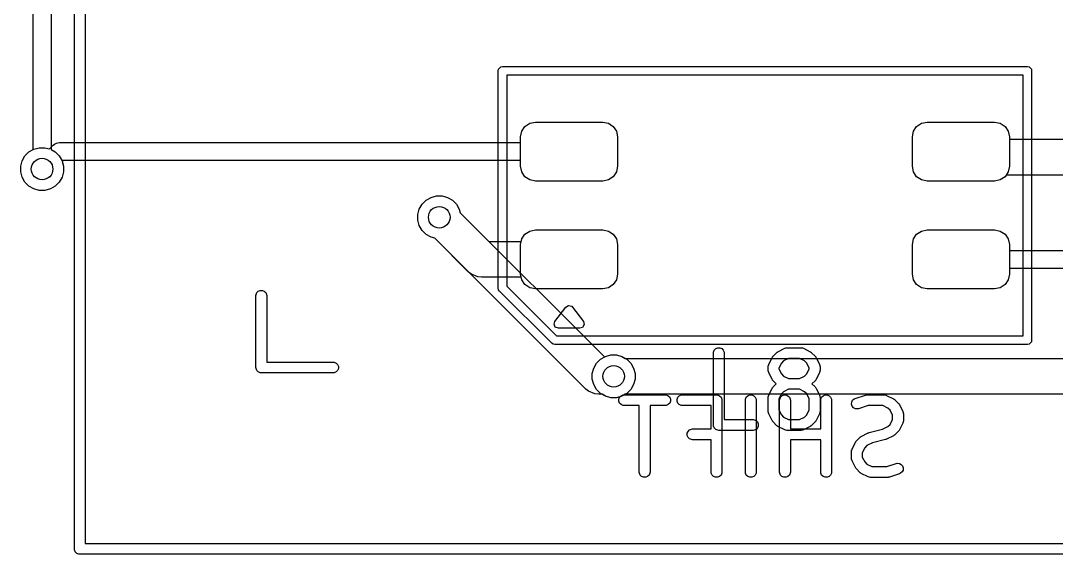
# Model space of a CAD drawing. Header units: millimetres. Extents: x 14 to 286, y -133 to -45.
# Drawn here: x 24.9 to 39.3, y -104.77 to -97.34 of the extents above; entities that cross this region are included whole.
import ezdxf

# ---------------------------------------------------------------- set-up
doc = ezdxf.new("R2010")
doc.units = ezdxf.units.MM
for name, color, linetype, true_color in [('B.Cu', 153, 'CONTINUOUS', 0x4d7fc4), ('B.Silkscreen', 31, 'CONTINUOUS', 0xe8b2a7), ('F.Cu', 13, 'CONTINUOUS', 0xc83434), ('F.Mask', 201, 'CONTINUOUS', 0xd864ff), ('F.Paste', 253, 'CONTINUOUS', 0xb4a09a), ('F.Silkscreen', 41, 'CONTINUOUS', 0xf2eda1), ('User.Drawings', 9, 'CONTINUOUS', 0xc2c2c2)]:
    doc.layers.add(name, color=color, linetype=linetype, true_color=true_color)

msp = doc.modelspace()

# ---------------------------------------------------------------- linework, layer by layer
at = {"layer": 'B.Cu', "linetype": 'CONTINUOUS'}
for p, q in [((25.0677, -99.131822), (25.0677, -90.3527)), ((25.3177, -90.404476), (25.3177, -99.131822)), ((24.915536, -99.288295), (24.954694, -99.220472)), ((24.954694, -99.220472), (25.010072, -99.165094)), ((25.010072, -99.165094), (25.0677, -99.131822)), ((25.3177, -99.131822), (25.375328, -99.165094)), ((25.375328, -99.165094), (25.430706, -99.220472)), ((25.430706, -99.220472), (25.469864, -99.288295)), ((24.895267, -99.363942), (24.915536, -99.288295)), ((24.895267, -99.442258), (24.895267, -99.363942)), ((25.469864, -99.288295), (25.490133, -99.363942)), ((25.490133, -99.363942), (25.490133, -99.442258)), ((24.915536, -99.517905), (24.895267, -99.442258)), ((24.954694, -99.585728), (24.915536, -99.517905)), ((25.469864, -99.517905), (25.430706, -99.585728)), ((25.490133, -99.442258), (25.469864, -99.517905)), ((25.010072, -99.641106), (24.954694, -99.585728)), ((25.077895, -99.680264), (25.010072, -99.641106)), ((25.153542, -99.700533), (25.077895, -99.680264)), ((25.307505, -99.680264), (25.231858, -99.700533)), ((25.375328, -99.641106), (25.307505, -99.680264)), ((25.430706, -99.585728), (25.375328, -99.641106)), ((25.231858, -99.700533), (25.153542, -99.700533)), ((30.480194, -99.891572), (30.535572, -99.836194)), ((30.535572, -99.836194), (30.603395, -99.797036)), ((30.603395, -99.797036), (30.679042, -99.776767)), ((30.679042, -99.776767), (30.757358, -99.776767)), ((30.757358, -99.776767), (30.833005, -99.797036)), ((30.833005, -99.797036), (30.900828, -99.836194)), ((30.900828, -99.836194), (30.956206, -99.891572)), ((30.420767, -100.035042), (30.441036, -99.959395)), ((30.441036, -99.959395), (30.480194, -99.891572)), ((30.956206, -99.891572), (30.995364, -99.959395)), ((30.995364, -99.959395), (31.009424, -100.01187)), ((30.420767, -100.113358), (30.420767, -100.035042)), ((30.441036, -100.189005), (30.420767, -100.113358)), ((31.009424, -100.01187), (33.016224, -102.01867)), ((30.480194, -100.256828), (30.441036, -100.189005)), ((30.535572, -100.312206), (30.480194, -100.256828)), ((30.603395, -100.351364), (30.535572, -100.312206)), ((30.65587, -100.365424), (30.603395, -100.351364)), ((32.755223, -102.464777), (30.65587, -100.365424)), ((33.029795, -102.010836), (33.105442, -101.990567)), ((33.105442, -101.990567), (33.183758, -101.990567)), ((33.183758, -101.990567), (33.259405, -102.010836)), ((33.016224, -102.01867), (33.029795, -102.010836)), ((33.259405, -102.010836), (33.327228, -102.049994)), ((33.327228, -102.049994), (33.382606, -102.105372)), ((33.382606, -102.105372), (33.421764, -102.173195)), ((33.421764, -102.173195), (33.442033, -102.248842)), ((33.442033, -102.248842), (33.442033, -102.327158)), ((33.421764, -102.402805), (33.382606, -102.470628)), ((33.442033, -102.327158), (33.421764, -102.402805)), ((32.793102, -102.495862), (32.755223, -102.464777)), ((32.793107, -102.495867), (32.793102, -102.495862)), ((32.883227, -102.533196), (32.793107, -102.495867)), ((32.932, -102.538), (32.883227, -102.533196)), ((32.982746, -102.538), (32.932, -102.538)), ((33.029795, -102.565164), (32.982746, -102.538)), ((33.105442, -102.585433), (33.029795, -102.565164)), ((33.259405, -102.565164), (33.183758, -102.585433)), ((33.327228, -102.526006), (33.259405, -102.565164)), ((33.382606, -102.470628), (33.327228, -102.526006)), ((33.183758, -102.585433), (33.105442, -102.585433))]:
    msp.add_line(p, q, dxfattribs=at)
at = {"layer": 'B.Cu'}
for centre in [(25.1927, -99.4031), (30.7182, -100.0742), (33.1446, -102.288)]:
    msp.add_circle(centre, 0.15, dxfattribs=at)
at = {"layer": 'B.Silkscreen', "linetype": 'CONTINUOUS'}
for p, q in [((33.21656, -102.605187), (33.227759, -102.578151)), ((33.227759, -102.578151), (33.248451, -102.557459)), ((33.248451, -102.557459), (33.275487, -102.54626)), ((33.275487, -102.54626), (33.290119, -102.544819)), ((33.290119, -102.544819), (33.861547, -102.544819)), ((33.861547, -102.544819), (33.876179, -102.54626)), ((33.876179, -102.54626), (33.903215, -102.557459)), ((33.903215, -102.557459), (33.923907, -102.578151)), ((33.923907, -102.578151), (33.935106, -102.605187)), ((34.026084, -102.605187), (34.037283, -102.578151)), ((34.037283, -102.578151), (34.057975, -102.557459)), ((34.057975, -102.557459), (34.085011, -102.54626)), ((34.085011, -102.54626), (34.099643, -102.544819)), ((34.099643, -102.544819), (34.575833, -102.544819)), ((34.575833, -102.544819), (34.590465, -102.54626)), ((34.590465, -102.54626), (34.617501, -102.557459)), ((34.617501, -102.557459), (34.638193, -102.578151)), ((34.638193, -102.578151), (34.649392, -102.605187)), ((34.978464, -102.605187), (34.989663, -102.578151)), ((34.989663, -102.578151), (35.010355, -102.557459)), ((35.010355, -102.557459), (35.037391, -102.54626)), ((35.037391, -102.54626), (35.066655, -102.54626)), ((35.066655, -102.54626), (35.093691, -102.557459)), ((35.093691, -102.557459), (35.114383, -102.578151)), ((35.114383, -102.578151), (35.125582, -102.605187)), ((35.454655, -102.605187), (35.465854, -102.578151)), ((35.465854, -102.578151), (35.486546, -102.557459)), ((35.486546, -102.557459), (35.513582, -102.54626)), ((35.513582, -102.54626), (35.542846, -102.54626)), ((35.542846, -102.54626), (35.569882, -102.557459)), ((35.569882, -102.557459), (35.590574, -102.578151)), ((35.590574, -102.578151), (35.601773, -102.605187)), ((36.026083, -102.605187), (36.037282, -102.578151)), ((36.037282, -102.578151), (36.057974, -102.557459)), ((36.057974, -102.557459), (36.08501, -102.54626)), ((36.08501, -102.54626), (36.114274, -102.54626)), ((36.114274, -102.54626), (36.14131, -102.557459)), ((36.14131, -102.557459), (36.162002, -102.578151)), ((36.162002, -102.578151), (36.173201, -102.605187)), ((36.504497, -102.596287), (36.647353, -102.548668)), ((36.647353, -102.548668), (36.654608, -102.547018)), ((36.654608, -102.547018), (36.656439, -102.54626)), ((36.656439, -102.54626), (36.659092, -102.545998)), ((36.659092, -102.545998), (36.66169, -102.545408)), ((36.66169, -102.545408), (36.663664, -102.545548)), ((36.663664, -102.545548), (36.671071, -102.544819)), ((36.671071, -102.544819), (36.909166, -102.544819)), ((36.909166, -102.544819), (36.923798, -102.54626)), ((36.923798, -102.54626), (36.926287, -102.547291)), ((36.926287, -102.547291), (36.928975, -102.547482)), ((36.928975, -102.547482), (36.942707, -102.552737)), ((36.942707, -102.552737), (37.037945, -102.600356)), ((33.21656, -102.634451), (33.21656, -102.605187)), ((33.227759, -102.661487), (33.21656, -102.634451)), ((33.248451, -102.682179), (33.227759, -102.661487)), ((33.275487, -102.693378), (33.248451, -102.682179)), ((33.290119, -102.694819), (33.275487, -102.693378)), ((33.500833, -102.694819), (33.290119, -102.694819)), ((33.500833, -103.619819), (33.500833, -102.694819)), ((33.861547, -102.694819), (33.650833, -102.694819)), ((33.650833, -102.694819), (33.650833, -103.619819)), ((33.876179, -102.693378), (33.861547, -102.694819)), ((33.903215, -102.682179), (33.876179, -102.693378)), ((33.923907, -102.661487), (33.903215, -102.682179)), ((33.935106, -102.634451), (33.923907, -102.661487)), ((33.935106, -102.605187), (33.935106, -102.634451)), ((34.026084, -102.634451), (34.026084, -102.605187)), ((34.037283, -102.661487), (34.026084, -102.634451)), ((34.057975, -102.682179), (34.037283, -102.661487)), ((34.085011, -102.693378), (34.057975, -102.682179)), ((34.099643, -102.694819), (34.085011, -102.693378)), ((34.500833, -102.694819), (34.099643, -102.694819)), ((34.500833, -103.021009), (34.500833, -102.694819)), ((34.649392, -102.605187), (34.650833, -102.619819)), ((34.650833, -102.619819), (34.650833, -103.619819)), ((34.977023, -102.619819), (34.978464, -102.605187)), ((34.977023, -103.619819), (34.977023, -102.619819)), ((35.125582, -102.605187), (35.127023, -102.619819)), ((35.127023, -102.619819), (35.127023, -103.619819)), ((35.453214, -102.619819), (35.454655, -102.605187)), ((35.453214, -103.619819), (35.453214, -102.619819)), ((35.601773, -102.605187), (35.603214, -102.619819)), ((35.603214, -102.619819), (35.603214, -103.021009)), ((36.024642, -102.619819), (36.026083, -102.605187)), ((36.024642, -103.021009), (36.024642, -102.619819)), ((36.173201, -102.605187), (36.174642, -102.619819)), ((36.174642, -102.619819), (36.174642, -103.619819)), ((36.453803, -102.676818), (36.455878, -102.647628)), ((36.463057, -102.704581), (36.453803, -102.676818)), ((36.455878, -102.647628), (36.468964, -102.621455)), ((36.482231, -102.726688), (36.463057, -102.704581)), ((36.468964, -102.621455), (36.491071, -102.602281)), ((36.491071, -102.602281), (36.504497, -102.596287)), ((36.683241, -102.694819), (36.551931, -102.738589)), ((36.891461, -102.694819), (36.683241, -102.694819)), ((36.959977, -102.729077), (36.891461, -102.694819)), ((37.037945, -102.600356), (37.044244, -102.60432)), ((37.044244, -102.60432), (37.046072, -102.605078)), ((37.046072, -102.605078), (37.048128, -102.606766)), ((37.048128, -102.606766), (37.050388, -102.608188)), ((37.050388, -102.608188), (37.051687, -102.609686)), ((37.051687, -102.609686), (37.057437, -102.614405)), ((37.057437, -102.614405), (37.105056, -102.662024)), ((37.105056, -102.662024), (37.109774, -102.667773)), ((37.109774, -102.667773), (37.111273, -102.669073)), ((37.111273, -102.669073), (37.112694, -102.671332)), ((37.112694, -102.671332), (37.114383, -102.673389)), ((37.114383, -102.673389), (37.11514, -102.675216)), ((37.11514, -102.675216), (37.119105, -102.681516)), ((37.119105, -102.681516), (37.166724, -102.776754)), ((36.508404, -102.739774), (36.482231, -102.726688)), ((36.537594, -102.741849), (36.508404, -102.739774)), ((36.551931, -102.738589), (36.537594, -102.741849)), ((36.990384, -102.759484), (36.959977, -102.729077)), ((37.024642, -102.828), (36.990384, -102.759484)), ((37.024642, -102.887828), (37.024642, -102.828)), ((37.166724, -102.776754), (37.171979, -102.790485)), ((37.171979, -102.790485), (37.17217, -102.793174)), ((37.17217, -102.793174), (37.173201, -102.795663)), ((37.173201, -102.795663), (37.174642, -102.810295)), ((37.174642, -102.810295), (37.174642, -102.905533)), ((36.88299, -103.025244), (36.959977, -102.986751)), ((36.959977, -102.986751), (36.990384, -102.956344)), ((36.990384, -102.956344), (37.024642, -102.887828)), ((37.166724, -102.939074), (37.119105, -103.034312)), ((37.171979, -102.925343), (37.166724, -102.939074)), ((37.17217, -102.922653), (37.171979, -102.925343)), ((37.173201, -102.920165), (37.17217, -102.922653)), ((37.174642, -102.905533), (37.173201, -102.920165)), ((34.168941, -103.081377), (34.18014, -103.054341)), ((34.168941, -103.110641), (34.168941, -103.081377)), ((34.18014, -103.137677), (34.168941, -103.110641)), ((34.18014, -103.054341), (34.200832, -103.033649)), ((34.200832, -103.158369), (34.18014, -103.137677)), ((34.200832, -103.033649), (34.227868, -103.02245)), ((34.227868, -103.02245), (34.2425, -103.021009)), ((34.2425, -103.021009), (34.500833, -103.021009)), ((35.603214, -103.021009), (36.024642, -103.021009)), ((36.5228, -103.185833), (36.570419, -103.138214)), ((36.570419, -103.138214), (36.576168, -103.133495)), ((36.576168, -103.133495), (36.577468, -103.131997)), ((36.577468, -103.131997), (36.579727, -103.130575)), ((36.579727, -103.130575), (36.581784, -103.128887)), ((36.581784, -103.128887), (36.583611, -103.128129)), ((36.583611, -103.128129), (36.589911, -103.124165)), ((36.589911, -103.124165), (36.685149, -103.076546)), ((36.685149, -103.076546), (36.686218, -103.076136)), ((36.686218, -103.076136), (36.686654, -103.075814)), ((36.686654, -103.075814), (36.69279, -103.073621)), ((36.69279, -103.073621), (36.69888, -103.071291)), ((36.69888, -103.071291), (36.69942, -103.071252)), ((36.69942, -103.071252), (36.7005, -103.070867)), ((36.7005, -103.070867), (36.88299, -103.025244)), ((37.037945, -103.115472), (36.942707, -103.163091)), ((37.044244, -103.111507), (37.037945, -103.115472)), ((37.046072, -103.11075), (37.044244, -103.111507)), ((37.048128, -103.109061), (37.046072, -103.11075)), ((37.050388, -103.10764), (37.048128, -103.109061)), ((37.051687, -103.106141), (37.050388, -103.10764)), ((37.057437, -103.101423), (37.051687, -103.106141)), ((37.105056, -103.053804), (37.057437, -103.101423)), ((37.109774, -103.048054), (37.105056, -103.053804)), ((37.111273, -103.046755), (37.109774, -103.048054)), ((37.112694, -103.044495), (37.111273, -103.046755)), ((37.114383, -103.042439), (37.112694, -103.044495)), ((37.11514, -103.040611), (37.114383, -103.042439)), ((37.119105, -103.034312), (37.11514, -103.040611)), ((34.227868, -103.169568), (34.200832, -103.158369)), ((34.2425, -103.171009), (34.227868, -103.169568)), ((34.500833, -103.171009), (34.2425, -103.171009)), ((34.500833, -103.619819), (34.500833, -103.171009)), ((36.024642, -103.171009), (35.603214, -103.171009)), ((35.603214, -103.171009), (35.603214, -103.619819)), ((36.024642, -103.619819), (36.024642, -103.171009)), ((36.461132, -103.300563), (36.508751, -103.205325)), ((36.508751, -103.205325), (36.512715, -103.199025)), ((36.512715, -103.199025), (36.513473, -103.197198)), ((36.513473, -103.197198), (36.515161, -103.195141)), ((36.515161, -103.195141), (36.516583, -103.192882)), ((36.516583, -103.192882), (36.518081, -103.191582)), ((36.518081, -103.191582), (36.5228, -103.185833)), ((36.637472, -103.283293), (36.603214, -103.351809)), ((36.667879, -103.252886), (36.637472, -103.283293)), ((36.744866, -103.214392), (36.667879, -103.252886)), ((36.927356, -103.16877), (36.744866, -103.214392)), ((36.928435, -103.168384), (36.927356, -103.16877)), ((36.928975, -103.168346), (36.928435, -103.168384)), ((36.935056, -103.166018), (36.928975, -103.168346)), ((36.941202, -103.163823), (36.935056, -103.166018)), ((36.941637, -103.1635), (36.941202, -103.163823)), ((36.942707, -103.163091), (36.941637, -103.1635)), ((36.453214, -103.334104), (36.454655, -103.319472)), ((36.453214, -103.429342), (36.453214, -103.334104)), ((36.454655, -103.443974), (36.453214, -103.429342)), ((36.454655, -103.319472), (36.455686, -103.316982)), ((36.455686, -103.446463), (36.454655, -103.443974)), ((36.455686, -103.316982), (36.455877, -103.314295)), ((36.455877, -103.314295), (36.461132, -103.300563)), ((36.603214, -103.351809), (36.603214, -103.411637)), ((36.603214, -103.411637), (36.637472, -103.480153)), ((36.455877, -103.449151), (36.455686, -103.446463)), ((36.461132, -103.462883), (36.455877, -103.449151)), ((36.508751, -103.558121), (36.461132, -103.462883)), ((36.512714, -103.564417), (36.508751, -103.558121)), ((36.513472, -103.566247), (36.512714, -103.564417)), ((36.515161, -103.568305), (36.513472, -103.566247)), ((36.516583, -103.570564), (36.515161, -103.568305)), ((36.518081, -103.571863), (36.516583, -103.570564)), ((36.522799, -103.577612), (36.518081, -103.571863)), ((36.570418, -103.625232), (36.522799, -103.577612)), ((36.637472, -103.480153), (36.667879, -103.510561)), ((36.667879, -103.510561), (36.736395, -103.544819)), ((36.736395, -103.544819), (36.944615, -103.544819)), ((36.944615, -103.544819), (37.075924, -103.501049)), ((37.075924, -103.501049), (37.090261, -103.497789)), ((37.090261, -103.497789), (37.119451, -103.499864)), ((37.119451, -103.499864), (37.145625, -103.51295)), ((37.145625, -103.51295), (37.164799, -103.535058)), ((37.164799, -103.535058), (37.174053, -103.56282)), ((37.174053, -103.56282), (37.171978, -103.59201)), ((33.502274, -103.634451), (33.500833, -103.619819)), ((33.513473, -103.661487), (33.502274, -103.634451)), ((33.534165, -103.682179), (33.513473, -103.661487)), ((33.561201, -103.693378), (33.534165, -103.682179)), ((33.590465, -103.693378), (33.561201, -103.693378)), ((33.617501, -103.682179), (33.590465, -103.693378)), ((33.638193, -103.661487), (33.617501, -103.682179)), ((33.649392, -103.634451), (33.638193, -103.661487)), ((33.650833, -103.619819), (33.649392, -103.634451)), ((34.502274, -103.634451), (34.500833, -103.619819)), ((34.513473, -103.661487), (34.502274, -103.634451)), ((34.534165, -103.682179), (34.513473, -103.661487)), ((34.561201, -103.693378), (34.534165, -103.682179)), ((34.590465, -103.693378), (34.561201, -103.693378)), ((34.617501, -103.682179), (34.590465, -103.693378)), ((34.638193, -103.661487), (34.617501, -103.682179)), ((34.649392, -103.634451), (34.638193, -103.661487)), ((34.650833, -103.619819), (34.649392, -103.634451)), ((34.978464, -103.634451), (34.977023, -103.619819)), ((34.989663, -103.661487), (34.978464, -103.634451)), ((35.010355, -103.682179), (34.989663, -103.661487)), ((35.037391, -103.693378), (35.010355, -103.682179)), ((35.066655, -103.693378), (35.037391, -103.693378)), ((35.093691, -103.682179), (35.066655, -103.693378)), ((35.114383, -103.661487), (35.093691, -103.682179)), ((35.125582, -103.634451), (35.114383, -103.661487)), ((35.127023, -103.619819), (35.125582, -103.634451)), ((35.454655, -103.634451), (35.453214, -103.619819)), ((35.465854, -103.661487), (35.454655, -103.634451)), ((35.486546, -103.682179), (35.465854, -103.661487)), ((35.513582, -103.693378), (35.486546, -103.682179)), ((35.542846, -103.693378), (35.513582, -103.693378)), ((35.569882, -103.682179), (35.542846, -103.693378)), ((35.590574, -103.661487), (35.569882, -103.682179)), ((35.601773, -103.634451), (35.590574, -103.661487)), ((35.603214, -103.619819), (35.601773, -103.634451)), ((36.026083, -103.634451), (36.024642, -103.619819)), ((36.037282, -103.661487), (36.026083, -103.634451)), ((36.057974, -103.682179), (36.037282, -103.661487)), ((36.08501, -103.693378), (36.057974, -103.682179)), ((36.114274, -103.693378), (36.08501, -103.693378)), ((36.14131, -103.682179), (36.114274, -103.693378)), ((36.162002, -103.661487), (36.14131, -103.682179)), ((36.173201, -103.634451), (36.162002, -103.661487)), ((36.174642, -103.619819), (36.173201, -103.634451)), ((36.576167, -103.62995), (36.570418, -103.625232)), ((36.577468, -103.63145), (36.576167, -103.62995)), ((36.579727, -103.632872), (36.577468, -103.63145)), ((36.581784, -103.63456), (36.579727, -103.632872)), ((36.583611, -103.635317), (36.581784, -103.63456)), ((36.589911, -103.639282), (36.583611, -103.635317)), ((36.685149, -103.686901), (36.589911, -103.639282)), ((36.69888, -103.692156), (36.685149, -103.686901)), ((36.701569, -103.692347), (36.69888, -103.692156)), ((36.704058, -103.693378), (36.701569, -103.692347)), ((36.71869, -103.694819), (36.704058, -103.693378)), ((36.956785, -103.694819), (36.71869, -103.694819)), ((36.96419, -103.694089), (36.956785, -103.694819)), ((36.966165, -103.69423), (36.96419, -103.694089)), ((36.968762, -103.693639), (36.966165, -103.69423)), ((36.971417, -103.693378), (36.968762, -103.693639)), ((36.973248, -103.692619), (36.971417, -103.693378)), ((36.980502, -103.69097), (36.973248, -103.692619)), ((37.123359, -103.643351), (36.980502, -103.69097)), ((37.136784, -103.637357), (37.123359, -103.643351)), ((37.158891, -103.618183), (37.136784, -103.637357)), ((37.171978, -103.59201), (37.158891, -103.618183))]:
    msp.add_line(p, q, dxfattribs=at)
at = {"layer": 'F.Cu', "linetype": 'CONTINUOUS'}
for p, q in [((31.865605, -98.87655), (31.910043, -98.810043)), ((31.910043, -98.810043), (31.97655, -98.765605)), ((31.97655, -98.765605), (32.055, -98.75)), ((32.055, -98.75), (32.995, -98.75)), ((32.995, -98.75), (33.07345, -98.765605)), ((33.07345, -98.765605), (33.139957, -98.810043)), ((33.139957, -98.810043), (33.184395, -98.87655)), ((37.315605, -98.87655), (37.360043, -98.810043)), ((37.360043, -98.810043), (37.42655, -98.765605)), ((37.42655, -98.765605), (37.505, -98.75)), ((37.505, -98.75), (38.445, -98.75)), ((38.445, -98.75), (38.52345, -98.765605)), ((38.52345, -98.765605), (38.589957, -98.810043)), ((38.589957, -98.810043), (38.634395, -98.87655)), ((31.85, -98.955), (31.865605, -98.87655)), ((31.85, -99.035), (31.85, -98.955)), ((33.184395, -98.87655), (33.2, -98.955)), ((33.2, -98.955), (33.2, -99.365)), ((37.3, -98.955), (37.315605, -98.87655)), ((37.3, -99.365), (37.3, -98.955)), ((38.634395, -98.87655), (38.65, -98.955)), ((38.65, -98.955), (38.65, -98.9889)), ((25.077895, -99.125936), (25.153542, -99.105667)), ((25.153542, -99.105667), (25.231858, -99.105667)), ((25.231858, -99.105667), (25.296133, -99.122889)), ((25.296133, -99.122889), (25.347411, -99.071612)), ((25.347411, -99.071612), (25.366353, -99.056067)), ((25.366353, -99.056067), (25.366354, -99.056066)), ((25.366354, -99.056066), (25.392749, -99.045133)), ((25.392749, -99.045133), (25.411413, -99.037402)), ((25.411413, -99.037402), (25.411414, -99.037402)), ((25.411414, -99.037402), (25.4358, -99.035)), ((25.4358, -99.035), (31.85, -99.035)), ((38.65, -98.9889), (39.917146, -98.9889)), ((24.915536, -99.288295), (24.954694, -99.220472)), ((24.954694, -99.220472), (25.010072, -99.165094)), ((25.010072, -99.165094), (25.077895, -99.125936)), ((24.895267, -99.363942), (24.915536, -99.288295)), ((24.895267, -99.442258), (24.895267, -99.363942)), ((25.487577, -99.285), (25.47291, -99.299666)), ((25.47291, -99.299666), (25.490133, -99.363942)), ((31.85, -99.285), (25.487577, -99.285)), ((25.490133, -99.363942), (25.490133, -99.442258)), ((31.85, -99.365), (31.85, -99.285)), ((31.865605, -99.44345), (31.85, -99.365)), ((33.2, -99.365), (33.184395, -99.44345)), ((37.315605, -99.44345), (37.3, -99.365)), ((24.915536, -99.517905), (24.895267, -99.442258)), ((24.954694, -99.585728), (24.915536, -99.517905)), ((25.469864, -99.517905), (25.430706, -99.585728)), ((25.490133, -99.442258), (25.469864, -99.517905)), ((31.910043, -99.509957), (31.865605, -99.44345)), ((31.97655, -99.554395), (31.910043, -99.509957)), ((32.055, -99.57), (31.97655, -99.554395)), ((33.07345, -99.554395), (32.995, -99.57)), ((33.139957, -99.509957), (33.07345, -99.554395)), ((33.184395, -99.44345), (33.139957, -99.509957)), ((37.360043, -99.509957), (37.315605, -99.44345)), ((37.42655, -99.554395), (37.360043, -99.509957)), ((37.505, -99.57), (37.42655, -99.554395)), ((38.52345, -99.554395), (38.445, -99.57)), ((38.589957, -99.509957), (38.52345, -99.554395)), ((38.604027, -99.4889), (38.589957, -99.509957)), ((39.917146, -99.4889), (38.604027, -99.4889)), ((25.010072, -99.641106), (24.954694, -99.585728)), ((25.077895, -99.680264), (25.010072, -99.641106)), ((25.153542, -99.700533), (25.077895, -99.680264)), ((25.307505, -99.680264), (25.231858, -99.700533)), ((25.375328, -99.641106), (25.307505, -99.680264)), ((25.430706, -99.585728), (25.375328, -99.641106)), ((32.995, -99.57), (32.055, -99.57)), ((38.445, -99.57), (37.505, -99.57)), ((25.231858, -99.700533), (25.153542, -99.700533)), ((30.480194, -99.891572), (30.535572, -99.836194)), ((30.535572, -99.836194), (30.603395, -99.797036)), ((30.603395, -99.797036), (30.679042, -99.776767)), ((30.679042, -99.776767), (30.757358, -99.776767)), ((30.757358, -99.776767), (30.833005, -99.797036)), ((30.833005, -99.797036), (30.900828, -99.836194)), ((30.900828, -99.836194), (30.956206, -99.891572)), ((30.420767, -100.035042), (30.441036, -99.959395)), ((30.441036, -99.959395), (30.480194, -99.891572)), ((30.956206, -99.891572), (30.995364, -99.959395)), ((30.995364, -99.959395), (31.009424, -100.01187)), ((30.420767, -100.113358), (30.420767, -100.035042)), ((30.441036, -100.189005), (30.420767, -100.113358)), ((31.009424, -100.01187), (31.407553, -100.41)), ((30.480194, -100.256828), (30.441036, -100.189005)), ((30.535572, -100.312206), (30.480194, -100.256828)), ((31.910043, -100.310043), (31.97655, -100.265605)), ((31.97655, -100.265605), (32.055, -100.25)), ((32.055, -100.25), (32.995, -100.25)), ((32.995, -100.25), (33.07345, -100.265605)), ((33.07345, -100.265605), (33.139957, -100.310043)), ((37.360043, -100.310043), (37.42655, -100.265605)), ((37.42655, -100.265605), (37.505, -100.25)), ((37.505, -100.25), (38.445, -100.25)), ((38.445, -100.25), (38.52345, -100.265605)), ((38.52345, -100.265605), (38.589957, -100.310043)), ((30.603395, -100.351364), (30.535572, -100.312206)), ((30.65587, -100.365424), (30.603395, -100.351364)), ((31.127223, -100.836776), (30.65587, -100.365424)), ((31.407553, -100.41), (31.858951, -100.41)), ((31.858951, -100.41), (31.865605, -100.37655)), ((31.865605, -100.37655), (31.910043, -100.310043)), ((33.139957, -100.310043), (33.184395, -100.37655)), ((33.184395, -100.37655), (33.2, -100.455)), ((37.3, -100.455), (37.315605, -100.37655)), ((37.315605, -100.37655), (37.360043, -100.310043)), ((38.589957, -100.310043), (38.634395, -100.37655)), ((38.634395, -100.37655), (38.65, -100.455)), ((33.2, -100.455), (33.2, -100.865)), ((37.3, -100.865), (37.3, -100.455)), ((38.65, -100.455), (38.65, -100.535)), ((38.65, -100.535), (49.953224, -100.535)), ((31.165102, -100.867862), (31.127223, -100.836776)), ((50.005, -100.785), (38.65, -100.785)), ((38.65, -100.785), (38.65, -100.865)), ((31.165107, -100.867867), (31.165102, -100.867862)), ((31.255227, -100.905196), (31.165107, -100.867867)), ((31.304, -100.91), (31.255227, -100.905196)), ((31.858951, -100.91), (31.304, -100.91)), ((31.865605, -100.94345), (31.858951, -100.91)), ((31.910043, -101.009957), (31.865605, -100.94345)), ((33.184395, -100.94345), (33.139957, -101.009957)), ((33.2, -100.865), (33.184395, -100.94345)), ((37.315605, -100.94345), (37.3, -100.865)), ((37.360043, -101.009957), (37.315605, -100.94345)), ((38.634395, -100.94345), (38.589957, -101.009957)), ((38.65, -100.865), (38.634395, -100.94345)), ((31.97655, -101.054395), (31.910043, -101.009957)), ((32.055, -101.07), (31.97655, -101.054395)), ((32.995, -101.07), (32.055, -101.07)), ((33.07345, -101.054395), (32.995, -101.07)), ((33.139957, -101.009957), (33.07345, -101.054395)), ((37.42655, -101.054395), (37.360043, -101.009957)), ((37.505, -101.07), (37.42655, -101.054395)), ((38.445, -101.07), (37.505, -101.07)), ((38.52345, -101.054395), (38.445, -101.07)), ((38.589957, -101.009957), (38.52345, -101.054395)), ((33.029795, -102.010836), (33.105442, -101.990567)), ((33.105442, -101.990567), (33.183758, -101.990567)), ((33.183758, -101.990567), (33.259405, -102.010836)), ((32.867436, -102.173195), (32.906594, -102.105372)), ((32.906594, -102.105372), (32.961972, -102.049994)), ((32.961972, -102.049994), (33.029795, -102.010836)), ((33.259405, -102.010836), (33.306454, -102.038)), ((33.306454, -102.038), (39.764546, -102.038)), ((32.847167, -102.248842), (32.867436, -102.173195)), ((32.847167, -102.327158), (32.847167, -102.248842)), ((32.867436, -102.402805), (32.847167, -102.327158)), ((32.906594, -102.470628), (32.867436, -102.402805)), ((32.961972, -102.526006), (32.906594, -102.470628)), ((33.029795, -102.565164), (32.961972, -102.526006)), ((33.105442, -102.585433), (33.029795, -102.565164)), ((33.259405, -102.565164), (33.183758, -102.585433)), ((33.306454, -102.538), (33.259405, -102.565164)), ((39.8681, -102.538), (33.306454, -102.538)), ((33.183758, -102.585433), (33.105442, -102.585433))]:
    msp.add_line(p, q, dxfattribs=at)
at = {"layer": 'F.Cu'}
for centre in [(25.1927, -99.4031), (30.7182, -100.0742), (33.1446, -102.288)]:
    msp.add_circle(centre, 0.15, dxfattribs=at)
at = {"layer": 'F.Mask', "linetype": 'CONTINUOUS'}
for p, q in [((31.865605, -98.87655), (31.910043, -98.810043)), ((31.910043, -98.810043), (31.97655, -98.765605)), ((31.97655, -98.765605), (32.055, -98.75)), ((32.055, -98.75), (32.995, -98.75)), ((32.995, -98.75), (33.07345, -98.765605)), ((33.07345, -98.765605), (33.139957, -98.810043)), ((33.139957, -98.810043), (33.184395, -98.87655)), ((37.315605, -98.87655), (37.360043, -98.810043)), ((37.360043, -98.810043), (37.42655, -98.765605)), ((37.42655, -98.765605), (37.505, -98.75)), ((37.505, -98.75), (38.445, -98.75)), ((38.445, -98.75), (38.52345, -98.765605)), ((38.52345, -98.765605), (38.589957, -98.810043)), ((38.589957, -98.810043), (38.634395, -98.87655)), ((31.85, -98.955), (31.865605, -98.87655)), ((31.85, -99.365), (31.85, -98.955)), ((33.184395, -98.87655), (33.2, -98.955)), ((33.2, -98.955), (33.2, -99.365)), ((37.3, -98.955), (37.315605, -98.87655)), ((37.3, -99.365), (37.3, -98.955)), ((38.634395, -98.87655), (38.65, -98.955)), ((38.65, -98.955), (38.65, -99.365)), ((31.865605, -99.44345), (31.85, -99.365)), ((33.2, -99.365), (33.184395, -99.44345)), ((37.315605, -99.44345), (37.3, -99.365)), ((38.65, -99.365), (38.634395, -99.44345)), ((31.910043, -99.509957), (31.865605, -99.44345)), ((31.97655, -99.554395), (31.910043, -99.509957)), ((32.055, -99.57), (31.97655, -99.554395)), ((33.07345, -99.554395), (32.995, -99.57)), ((33.139957, -99.509957), (33.07345, -99.554395)), ((33.184395, -99.44345), (33.139957, -99.509957)), ((37.360043, -99.509957), (37.315605, -99.44345)), ((37.42655, -99.554395), (37.360043, -99.509957)), ((37.505, -99.57), (37.42655, -99.554395)), ((38.52345, -99.554395), (38.445, -99.57)), ((38.589957, -99.509957), (38.52345, -99.554395)), ((38.634395, -99.44345), (38.589957, -99.509957)), ((32.995, -99.57), (32.055, -99.57)), ((38.445, -99.57), (37.505, -99.57)), ((31.910043, -100.310043), (31.97655, -100.265605)), ((31.97655, -100.265605), (32.055, -100.25)), ((32.055, -100.25), (32.995, -100.25)), ((32.995, -100.25), (33.07345, -100.265605)), ((33.07345, -100.265605), (33.139957, -100.310043)), ((37.360043, -100.310043), (37.42655, -100.265605)), ((37.42655, -100.265605), (37.505, -100.25)), ((37.505, -100.25), (38.445, -100.25)), ((38.445, -100.25), (38.52345, -100.265605)), ((38.52345, -100.265605), (38.589957, -100.310043)), ((31.85, -100.455), (31.865605, -100.37655)), ((31.865605, -100.37655), (31.910043, -100.310043)), ((33.139957, -100.310043), (33.184395, -100.37655)), ((33.184395, -100.37655), (33.2, -100.455)), ((37.3, -100.455), (37.315605, -100.37655)), ((37.315605, -100.37655), (37.360043, -100.310043)), ((38.589957, -100.310043), (38.634395, -100.37655)), ((38.634395, -100.37655), (38.65, -100.455)), ((31.85, -100.865), (31.85, -100.455)), ((33.2, -100.455), (33.2, -100.865)), ((37.3, -100.865), (37.3, -100.455)), ((38.65, -100.455), (38.65, -100.865)), ((31.865605, -100.94345), (31.85, -100.865)), ((31.910043, -101.009957), (31.865605, -100.94345)), ((33.184395, -100.94345), (33.139957, -101.009957)), ((33.2, -100.865), (33.184395, -100.94345)), ((37.315605, -100.94345), (37.3, -100.865)), ((37.360043, -101.009957), (37.315605, -100.94345)), ((38.634395, -100.94345), (38.589957, -101.009957)), ((38.65, -100.865), (38.634395, -100.94345)), ((31.97655, -101.054395), (31.910043, -101.009957)), ((32.055, -101.07), (31.97655, -101.054395)), ((32.995, -101.07), (32.055, -101.07)), ((33.07345, -101.054395), (32.995, -101.07)), ((33.139957, -101.009957), (33.07345, -101.054395)), ((37.42655, -101.054395), (37.360043, -101.009957)), ((37.505, -101.07), (37.42655, -101.054395)), ((38.445, -101.07), (37.505, -101.07)), ((38.52345, -101.054395), (38.445, -101.07)), ((38.589957, -101.009957), (38.52345, -101.054395))]:
    msp.add_line(p, q, dxfattribs=at)
at = {"layer": 'F.Paste', "linetype": 'CONTINUOUS'}
for p, q in [((31.865605, -98.87655), (31.910043, -98.810043)), ((31.910043, -98.810043), (31.97655, -98.765605)), ((31.97655, -98.765605), (32.055, -98.75)), ((32.055, -98.75), (32.995, -98.75)), ((32.995, -98.75), (33.07345, -98.765605)), ((33.07345, -98.765605), (33.139957, -98.810043)), ((33.139957, -98.810043), (33.184395, -98.87655)), ((37.315605, -98.87655), (37.360043, -98.810043)), ((37.360043, -98.810043), (37.42655, -98.765605)), ((37.42655, -98.765605), (37.505, -98.75)), ((37.505, -98.75), (38.445, -98.75)), ((38.445, -98.75), (38.52345, -98.765605)), ((38.52345, -98.765605), (38.589957, -98.810043)), ((38.589957, -98.810043), (38.634395, -98.87655)), ((31.85, -98.955), (31.865605, -98.87655)), ((31.85, -99.365), (31.85, -98.955)), ((33.184395, -98.87655), (33.2, -98.955)), ((33.2, -98.955), (33.2, -99.365)), ((37.3, -98.955), (37.315605, -98.87655)), ((37.3, -99.365), (37.3, -98.955)), ((38.634395, -98.87655), (38.65, -98.955)), ((38.65, -98.955), (38.65, -99.365)), ((31.865605, -99.44345), (31.85, -99.365)), ((33.2, -99.365), (33.184395, -99.44345)), ((37.315605, -99.44345), (37.3, -99.365)), ((38.65, -99.365), (38.634395, -99.44345)), ((31.910043, -99.509957), (31.865605, -99.44345)), ((31.97655, -99.554395), (31.910043, -99.509957)), ((32.055, -99.57), (31.97655, -99.554395)), ((33.07345, -99.554395), (32.995, -99.57)), ((33.139957, -99.509957), (33.07345, -99.554395)), ((33.184395, -99.44345), (33.139957, -99.509957)), ((37.360043, -99.509957), (37.315605, -99.44345)), ((37.42655, -99.554395), (37.360043, -99.509957)), ((37.505, -99.57), (37.42655, -99.554395)), ((38.52345, -99.554395), (38.445, -99.57)), ((38.589957, -99.509957), (38.52345, -99.554395)), ((38.634395, -99.44345), (38.589957, -99.509957)), ((32.995, -99.57), (32.055, -99.57)), ((38.445, -99.57), (37.505, -99.57)), ((31.910043, -100.310043), (31.97655, -100.265605)), ((31.97655, -100.265605), (32.055, -100.25)), ((32.055, -100.25), (32.995, -100.25)), ((32.995, -100.25), (33.07345, -100.265605)), ((33.07345, -100.265605), (33.139957, -100.310043)), ((37.360043, -100.310043), (37.42655, -100.265605)), ((37.42655, -100.265605), (37.505, -100.25)), ((37.505, -100.25), (38.445, -100.25)), ((38.445, -100.25), (38.52345, -100.265605)), ((38.52345, -100.265605), (38.589957, -100.310043)), ((31.85, -100.455), (31.865605, -100.37655)), ((31.865605, -100.37655), (31.910043, -100.310043)), ((33.139957, -100.310043), (33.184395, -100.37655)), ((33.184395, -100.37655), (33.2, -100.455)), ((37.3, -100.455), (37.315605, -100.37655)), ((37.315605, -100.37655), (37.360043, -100.310043)), ((38.589957, -100.310043), (38.634395, -100.37655)), ((38.634395, -100.37655), (38.65, -100.455)), ((31.85, -100.865), (31.85, -100.455)), ((33.2, -100.455), (33.2, -100.865)), ((37.3, -100.865), (37.3, -100.455)), ((38.65, -100.455), (38.65, -100.865)), ((31.865605, -100.94345), (31.85, -100.865)), ((31.910043, -101.009957), (31.865605, -100.94345)), ((33.184395, -100.94345), (33.139957, -101.009957)), ((33.2, -100.865), (33.184395, -100.94345)), ((37.315605, -100.94345), (37.3, -100.865)), ((37.360043, -101.009957), (37.315605, -100.94345)), ((38.634395, -100.94345), (38.589957, -101.009957)), ((38.65, -100.865), (38.634395, -100.94345)), ((31.97655, -101.054395), (31.910043, -101.009957)), ((32.055, -101.07), (31.97655, -101.054395)), ((32.995, -101.07), (32.055, -101.07)), ((33.07345, -101.054395), (32.995, -101.07)), ((33.139957, -101.009957), (33.07345, -101.054395)), ((37.42655, -101.054395), (37.360043, -101.009957)), ((37.505, -101.07), (37.42655, -101.054395)), ((38.445, -101.07), (37.505, -101.07)), ((38.52345, -101.054395), (38.445, -101.07)), ((38.589957, -101.009957), (38.52345, -101.054395))]:
    msp.add_line(p, q, dxfattribs=at)
at = {"layer": 'F.Silkscreen', "linetype": 'CONTINUOUS'}
for p, q in [((31.54, -98.035), (31.544567, -98.012039)), ((31.54, -101.06), (31.54, -98.035)), ((31.544567, -98.012039), (31.577039, -97.979567)), ((31.577039, -97.979567), (31.6, -97.975)), ((31.6, -97.975), (38.9, -97.975)), ((31.66, -98.095), (31.66, -101.035147)), ((38.84, -98.095), (31.66, -98.095)), ((38.84, -101.725), (38.84, -98.095)), ((38.9, -97.975), (38.922961, -97.979567)), ((38.922961, -97.979567), (38.955433, -98.012039)), ((38.955433, -98.012039), (38.96, -98.035)), ((38.96, -98.035), (38.96, -101.785)), ((31.544567, -101.082961), (31.54, -101.06)), ((31.557574, -101.102426), (31.544567, -101.082961)), ((32.282574, -101.827427), (31.557574, -101.102426)), ((31.66, -101.035147), (32.349853, -101.725)), ((32.327, -101.524), (32.477, -101.324)), ((32.477, -101.324), (32.516515, -101.300603)), ((32.516515, -101.300603), (32.561, -101.312)), ((32.561, -101.312), (32.573, -101.324)), ((32.573, -101.324), (32.723, -101.524)), ((32.315, -101.56), (32.327, -101.524)), ((32.332574, -101.602426), (32.315, -101.56)), ((32.734397, -101.568485), (32.711, -101.608)), ((32.723, -101.524), (32.734397, -101.568485)), ((32.375, -101.62), (32.332574, -101.602426)), ((32.675, -101.62), (32.375, -101.62)), ((32.711, -101.608), (32.675, -101.62)), ((32.302039, -101.840433), (32.282574, -101.827427)), ((32.325, -101.845), (32.302039, -101.840433)), ((38.9, -101.845), (32.325, -101.845)), ((32.349853, -101.725), (38.84, -101.725)), ((38.922961, -101.840433), (38.9, -101.845)), ((38.955433, -101.807961), (38.922961, -101.840433)), ((38.96, -101.785), (38.955433, -101.807961)), ((34.532143, -101.964819), (34.533584, -101.950187)), ((34.532143, -102.964819), (34.532143, -101.964819)), ((34.533584, -101.950187), (34.544783, -101.923151)), ((34.544783, -101.923151), (34.565475, -101.902459)), ((34.565475, -101.902459), (34.592511, -101.89126)), ((34.592511, -101.89126), (34.621775, -101.89126)), ((34.621775, -101.89126), (34.648811, -101.902459)), ((34.648811, -101.902459), (34.669503, -101.923151)), ((34.669503, -101.923151), (34.680702, -101.950187)), ((34.680702, -101.950187), (34.682143, -101.964819)), ((34.682143, -101.964819), (34.682143, -102.889819)), ((35.363634, -102.007024), (35.411253, -101.959405)), ((35.411253, -101.959405), (35.417002, -101.954686)), ((35.417002, -101.954686), (35.418302, -101.953188)), ((35.418302, -101.953188), (35.420561, -101.951766)), ((35.420561, -101.951766), (35.422618, -101.950078)), ((35.422618, -101.950078), (35.424445, -101.94932)), ((35.424445, -101.94932), (35.430745, -101.945356)), ((35.430745, -101.945356), (35.525983, -101.897737)), ((35.525983, -101.897737), (35.539714, -101.892482)), ((35.539714, -101.892482), (35.542403, -101.89229)), ((35.542403, -101.89229), (35.544892, -101.89126)), ((35.544892, -101.89126), (35.559524, -101.889819)), ((35.559524, -101.889819), (35.75, -101.889819)), ((35.75, -101.889819), (35.764632, -101.89126)), ((35.764632, -101.89126), (35.767121, -101.892291)), ((35.767121, -101.892291), (35.769809, -101.892482)), ((35.769809, -101.892482), (35.783541, -101.897737)), ((35.783541, -101.897737), (35.878779, -101.945356)), ((35.878779, -101.945356), (35.885078, -101.94932)), ((35.885078, -101.94932), (35.886906, -101.950078)), ((35.886906, -101.950078), (35.888962, -101.951766)), ((35.888962, -101.951766), (35.891222, -101.953188)), ((35.891222, -101.953188), (35.892521, -101.954686)), ((35.892521, -101.954686), (35.898271, -101.959405)), ((35.898271, -101.959405), (35.94589, -102.007024)), ((35.294048, -102.155295), (35.295489, -102.140663)), ((35.295489, -102.140663), (35.29652, -102.138173)), ((35.29652, -102.138173), (35.296711, -102.135486)), ((35.296711, -102.135486), (35.301966, -102.121754)), ((35.301966, -102.121754), (35.349585, -102.026516)), ((35.349585, -102.026516), (35.353549, -102.020216)), ((35.353549, -102.020216), (35.354307, -102.018389)), ((35.354307, -102.018389), (35.355995, -102.016332)), ((35.355995, -102.016332), (35.357417, -102.014073)), ((35.357417, -102.014073), (35.358915, -102.012773)), ((35.358915, -102.012773), (35.363634, -102.007024)), ((35.478306, -102.104484), (35.444048, -102.173)), ((35.508713, -102.074077), (35.478306, -102.104484)), ((35.577229, -102.039819), (35.508713, -102.074077)), ((35.732295, -102.039819), (35.577229, -102.039819)), ((35.800811, -102.074077), (35.732295, -102.039819)), ((35.831218, -102.104484), (35.800811, -102.074077)), ((35.865476, -102.173), (35.831218, -102.104484)), ((35.94589, -102.007024), (35.950608, -102.012773)), ((35.950608, -102.012773), (35.952107, -102.014073)), ((35.952107, -102.014073), (35.953528, -102.016332)), ((35.953528, -102.016332), (35.955217, -102.018389)), ((35.955217, -102.018389), (35.955974, -102.020216)), ((35.955974, -102.020216), (35.959939, -102.026516)), ((35.959939, -102.026516), (36.007558, -102.121754)), ((36.007558, -102.121754), (36.012813, -102.135485)), ((36.012813, -102.135485), (36.013004, -102.138174)), ((36.013004, -102.138174), (36.014035, -102.140663)), ((36.014035, -102.140663), (36.015476, -102.155295)), ((35.294048, -102.202914), (35.294048, -102.155295)), ((35.295489, -102.217546), (35.294048, -102.202914)), ((35.29652, -102.220035), (35.295489, -102.217546)), ((35.296711, -102.222723), (35.29652, -102.220035)), ((35.301966, -102.236455), (35.296711, -102.222723)), ((35.349585, -102.331693), (35.301966, -102.236455)), ((35.444048, -102.173), (35.444048, -102.185209)), ((35.444048, -102.185209), (35.478306, -102.253725)), ((35.478306, -102.253725), (35.508713, -102.284132)), ((35.508713, -102.284132), (35.577229, -102.31839)), ((35.732295, -102.31839), (35.800811, -102.284132)), ((35.800811, -102.284132), (35.831218, -102.253725)), ((35.831218, -102.253725), (35.865476, -102.185209)), ((35.865476, -102.185209), (35.865476, -102.173)), ((36.007558, -102.236455), (35.959939, -102.331693)), ((36.012813, -102.222724), (36.007558, -102.236455)), ((36.013004, -102.220034), (36.012813, -102.222724)), ((36.014035, -102.217546), (36.013004, -102.220034)), ((36.015476, -102.202914), (36.014035, -102.217546)), ((36.015476, -102.155295), (36.015476, -102.202914)), ((35.353549, -102.337992), (35.349585, -102.331693)), ((35.354307, -102.33982), (35.353549, -102.337992)), ((35.355995, -102.341876), (35.354307, -102.33982)), ((35.357417, -102.344136), (35.355995, -102.341876)), ((35.358915, -102.345435), (35.357417, -102.344136)), ((35.363634, -102.351185), (35.358915, -102.345435)), ((35.358915, -102.441344), (35.363634, -102.435595)), ((35.405839, -102.39339), (35.363634, -102.351185)), ((35.363634, -102.435595), (35.405839, -102.39339)), ((35.577229, -102.31839), (35.732295, -102.31839)), ((35.94589, -102.351185), (35.903685, -102.39339)), ((35.903685, -102.39339), (35.94589, -102.435595)), ((35.950608, -102.345435), (35.94589, -102.351185)), ((35.94589, -102.435595), (35.950608, -102.441344)), ((35.952107, -102.344136), (35.950608, -102.345435)), ((35.953528, -102.341876), (35.952107, -102.344136)), ((35.955217, -102.33982), (35.953528, -102.341876)), ((35.955974, -102.337992), (35.955217, -102.33982)), ((35.959939, -102.331693), (35.955974, -102.337992)), ((35.294048, -102.583866), (35.295489, -102.569234)), ((35.295489, -102.569234), (35.29652, -102.566744)), ((35.29652, -102.566744), (35.296711, -102.564057)), ((35.296711, -102.564057), (35.301966, -102.550325)), ((35.301966, -102.550325), (35.349585, -102.455087)), ((35.349585, -102.455087), (35.353549, -102.448787)), ((35.353549, -102.448787), (35.354307, -102.44696)), ((35.354307, -102.44696), (35.355995, -102.444903)), ((35.355995, -102.444903), (35.357417, -102.442644)), ((35.357417, -102.442644), (35.358915, -102.441344)), ((35.478306, -102.533055), (35.444048, -102.601571)), ((35.508713, -102.502648), (35.478306, -102.533055)), ((35.577229, -102.46839), (35.508713, -102.502648)), ((35.732295, -102.46839), (35.577229, -102.46839)), ((35.800811, -102.502648), (35.732295, -102.46839)), ((35.831218, -102.533055), (35.800811, -102.502648)), ((35.865476, -102.601571), (35.831218, -102.533055)), ((35.950608, -102.441344), (35.952107, -102.442644)), ((35.952107, -102.442644), (35.953528, -102.444903)), ((35.953528, -102.444903), (35.955217, -102.44696)), ((35.955217, -102.44696), (35.955974, -102.448787)), ((35.955974, -102.448787), (35.959939, -102.455087)), ((35.959939, -102.455087), (36.007558, -102.550325)), ((36.007558, -102.550325), (36.012813, -102.564056)), ((36.012813, -102.564056), (36.013004, -102.566745)), ((36.013004, -102.566745), (36.014035, -102.569234)), ((36.014035, -102.569234), (36.015476, -102.583866)), ((35.294048, -102.774342), (35.294048, -102.583866)), ((35.444048, -102.601571), (35.444048, -102.756637)), ((35.865476, -102.756637), (35.865476, -102.601571)), ((36.015476, -102.583866), (36.015476, -102.774342)), ((35.295489, -102.788974), (35.294048, -102.774342)), ((35.29652, -102.791463), (35.295489, -102.788974)), ((35.296711, -102.794151), (35.29652, -102.791463)), ((35.301966, -102.807883), (35.296711, -102.794151)), ((35.349585, -102.903121), (35.301966, -102.807883)), ((35.444048, -102.756637), (35.478306, -102.825153)), ((35.478306, -102.825153), (35.508713, -102.855561)), ((35.508713, -102.855561), (35.577229, -102.889819)), ((35.732295, -102.889819), (35.80081, -102.855561)), ((35.80081, -102.855561), (35.831217, -102.825153)), ((35.831217, -102.825153), (35.865476, -102.756637)), ((36.007558, -102.807883), (35.959939, -102.903121)), ((36.012813, -102.794152), (36.007558, -102.807883)), ((36.013004, -102.791462), (36.012813, -102.794152)), ((36.014035, -102.788974), (36.013004, -102.791462)), ((36.015476, -102.774342), (36.014035, -102.788974)), ((34.533584, -102.979451), (34.532143, -102.964819)), ((34.544783, -103.006487), (34.533584, -102.979451)), ((34.565475, -103.027179), (34.544783, -103.006487)), ((34.682143, -102.889819), (35.083333, -102.889819)), ((35.083333, -102.889819), (35.097965, -102.89126)), ((35.097965, -102.89126), (35.125001, -102.902459)), ((35.125001, -102.902459), (35.145693, -102.923151)), ((35.145693, -103.006487), (35.125001, -103.027179)), ((35.145693, -102.923151), (35.156892, -102.950187)), ((35.156892, -102.979451), (35.145693, -103.006487)), ((35.156892, -102.950187), (35.156892, -102.979451)), ((35.353548, -102.909417), (35.349585, -102.903121)), ((35.354306, -102.911247), (35.353548, -102.909417)), ((35.355995, -102.913305), (35.354306, -102.911247)), ((35.357417, -102.915564), (35.355995, -102.913305)), ((35.358915, -102.916863), (35.357417, -102.915564)), ((35.363633, -102.922612), (35.358915, -102.916863)), ((35.411252, -102.970232), (35.363633, -102.922612)), ((35.417001, -102.97495), (35.411252, -102.970232)), ((35.418302, -102.97645), (35.417001, -102.97495)), ((35.420561, -102.977872), (35.418302, -102.97645)), ((35.422618, -102.97956), (35.420561, -102.977872)), ((35.424445, -102.980317), (35.422618, -102.97956)), ((35.430745, -102.984282), (35.424445, -102.980317)), ((35.525983, -103.031901), (35.430745, -102.984282)), ((35.577229, -102.889819), (35.732295, -102.889819)), ((35.878779, -102.984282), (35.783541, -103.031901)), ((35.885078, -102.980317), (35.878779, -102.984282)), ((35.886906, -102.97956), (35.885078, -102.980317)), ((35.888962, -102.977872), (35.886906, -102.97956)), ((35.891222, -102.97645), (35.888962, -102.977872)), ((35.892522, -102.97495), (35.891222, -102.97645)), ((35.898272, -102.970232), (35.892522, -102.97495)), ((35.94589, -102.922613), (35.898272, -102.970232)), ((35.950608, -102.916863), (35.94589, -102.922613)), ((35.952107, -102.915564), (35.950608, -102.916863)), ((35.953528, -102.913305), (35.952107, -102.915564)), ((35.955218, -102.911247), (35.953528, -102.913305)), ((35.955975, -102.909417), (35.955218, -102.911247)), ((35.959939, -102.903121), (35.955975, -102.909417)), ((34.592511, -103.038378), (34.565475, -103.027179)), ((34.607143, -103.039819), (34.592511, -103.038378)), ((35.083333, -103.039819), (34.607143, -103.039819)), ((35.097965, -103.038378), (35.083333, -103.039819)), ((35.125001, -103.027179), (35.097965, -103.038378)), ((35.539714, -103.037156), (35.525983, -103.031901)), ((35.542403, -103.037347), (35.539714, -103.037156)), ((35.544892, -103.038378), (35.542403, -103.037347)), ((35.559524, -103.039819), (35.544892, -103.038378)), ((35.75, -103.039819), (35.559524, -103.039819)), ((35.764632, -103.038378), (35.75, -103.039819)), ((35.767121, -103.037346), (35.764632, -103.038378)), ((35.769809, -103.037156), (35.767121, -103.037346)), ((35.783541, -103.031901), (35.769809, -103.037156))]:
    msp.add_line(p, q, dxfattribs=at)
at = {"layer": 'User.Drawings', "linetype": 'CONTINUOUS'}
for p, q in [((25.6425, -104.69), (25.6425, -85.7587)), ((25.7925, -85.7587), (25.7925, -104.615)), ((28.168941, -101.150368), (28.18014, -101.123332)), ((28.18014, -101.123332), (28.200832, -101.10264)), ((28.200832, -101.10264), (28.227868, -101.091441)), ((28.227868, -101.091441), (28.257132, -101.091441)), ((28.257132, -101.091441), (28.284168, -101.10264)), ((28.284168, -101.10264), (28.30486, -101.123332)), ((28.30486, -101.123332), (28.316059, -101.150368)), ((28.1675, -101.165), (28.168941, -101.150368)), ((28.1675, -102.165), (28.1675, -101.165)), ((28.316059, -101.150368), (28.3175, -101.165)), ((28.3175, -101.165), (28.3175, -102.09)), ((28.3175, -102.09), (29.2425, -102.09)), ((29.2425, -102.09), (29.257132, -102.091441)), ((29.257132, -102.091441), (29.284168, -102.10264)), ((29.284168, -102.10264), (29.30486, -102.123332)), ((29.30486, -102.123332), (29.316059, -102.150368)), ((28.168941, -102.179632), (28.1675, -102.165)), ((28.18014, -102.206668), (28.168941, -102.179632)), ((28.200832, -102.22736), (28.18014, -102.206668)), ((28.227868, -102.238559), (28.200832, -102.22736)), ((28.2425, -102.24), (28.227868, -102.238559)), ((29.2425, -102.24), (28.2425, -102.24)), ((29.257132, -102.238559), (29.2425, -102.24)), ((29.284168, -102.22736), (29.257132, -102.238559)), ((29.30486, -102.206668), (29.284168, -102.22736)), ((29.316059, -102.179632), (29.30486, -102.206668)), ((29.316059, -102.150368), (29.316059, -102.179632)), ((25.643941, -104.704632), (25.6425, -104.69)), ((25.65514, -104.731668), (25.643941, -104.704632)), ((25.675832, -104.75236), (25.65514, -104.731668)), ((25.7925, -104.615), (44.6525, -104.615)), ((25.702868, -104.763559), (25.675832, -104.75236)), ((25.7175, -104.765), (25.702868, -104.763559)), ((44.7275, -104.765), (25.7175, -104.765))]:
    msp.add_line(p, q, dxfattribs=at)

doc.saveas('drawing.dxf')
